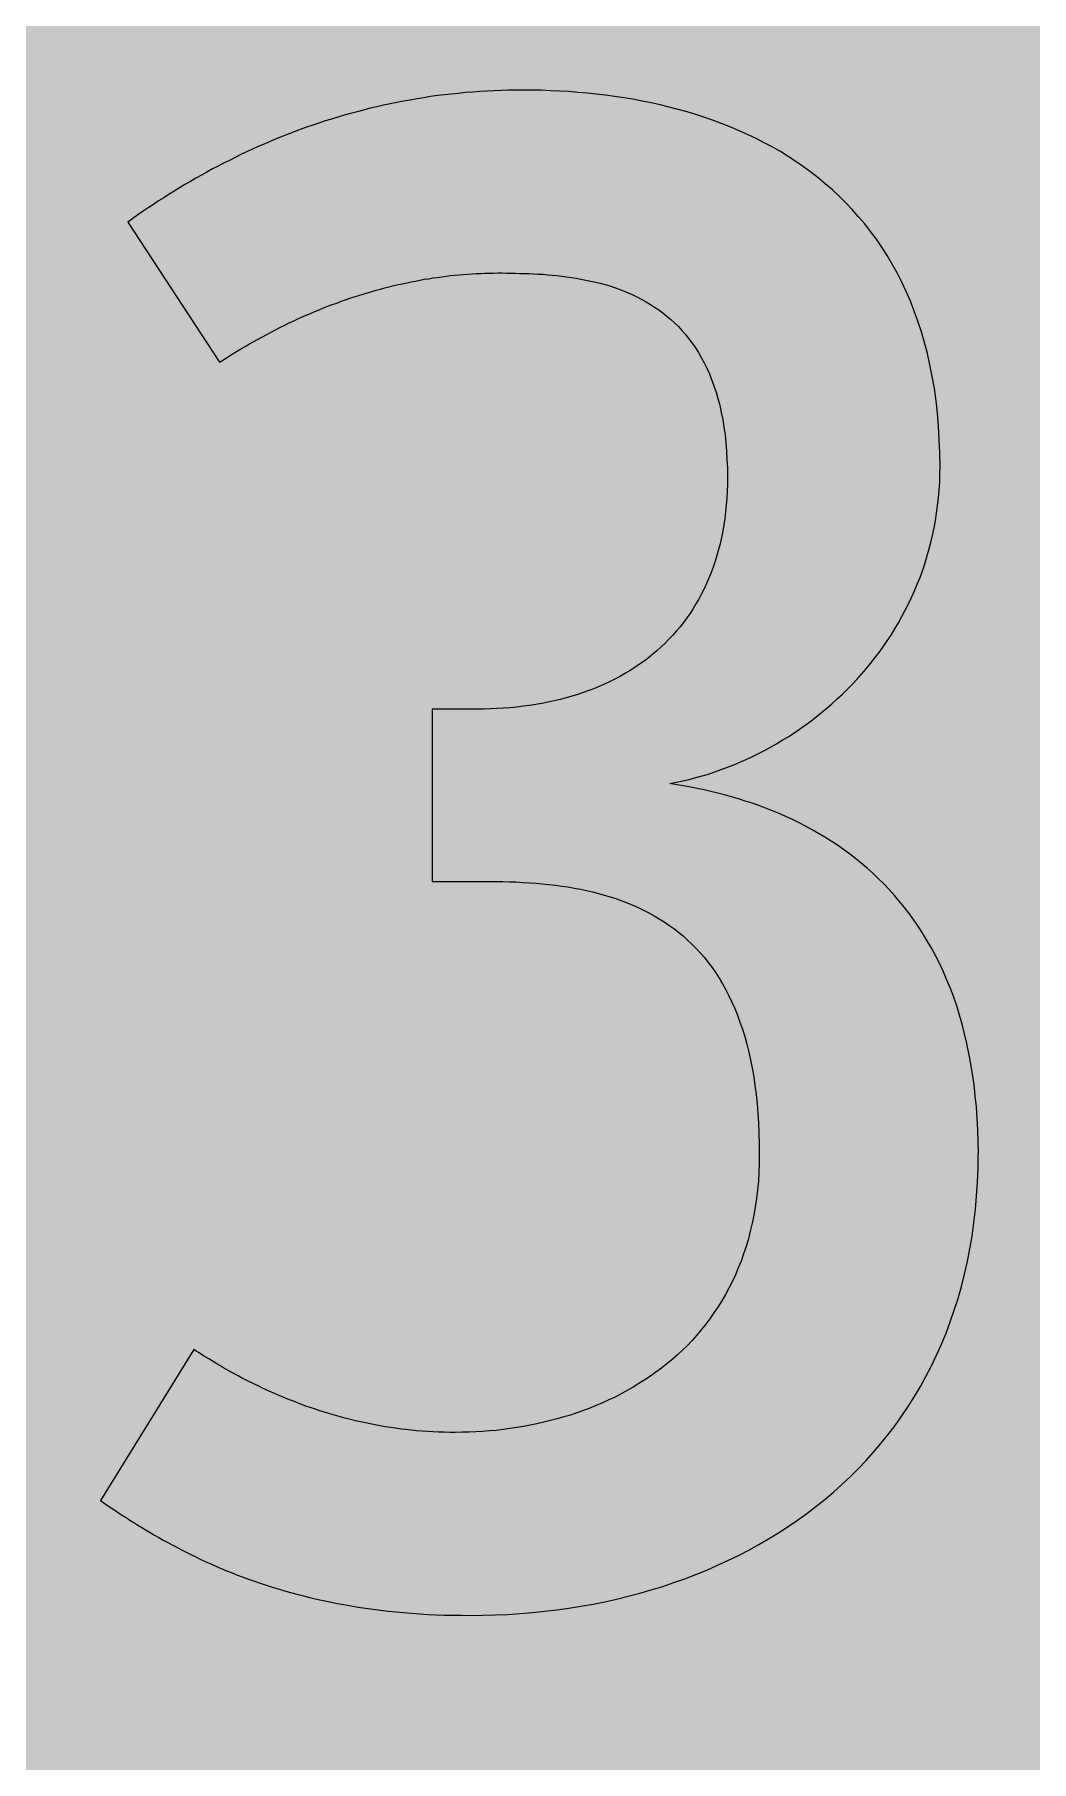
# Model space of a CAD drawing. Header units: millimetres. Extents: x 0 to 183, y 0 to 141.
# Drawn here: x 130.55 to 143.79, y 90.34 to 113.25 of the extents above; entities that cross this region are included whole.
import ezdxf

# ---------------------------------------------------------------- set-up
doc = ezdxf.new("R2010")
doc.units = ezdxf.units.MM

msp = doc.modelspace()

# ---------------------------------------------------------------- hatches: boundary and pattern name
for color, points in [(254, [(14.1633, 0.0536), (13.9878, 0.0533), (13.8125, 0.0559), (13.6373, 0.061), (13.462, 0.0686), (13.2893, 0.0787), (13.114, 0.0914), (12.9413, 0.1041), (12.7686, 0.1219), (12.5959, 0.1397), (12.4231, 0.16), (12.2504, 0.1829), (12.0777, 0.2057), (11.9075, 0.2337), (11.7373, 0.2616), (11.5672, 0.2921), (11.397, 0.3251), (11.2268, 0.3607), (11.0592, 0.3988), (10.8915, 0.4369), (10.7239, 0.4775), (10.5562, 0.5207), (10.3886, 0.5664), (10.2235, 0.6121), (10.0584, 0.6629), (9.8933, 0.7137), (9.7307, 0.7671), (9.5682, 0.8204), (9.4056, 0.8788), (9.2431, 0.9373), (9.083, 0.9982), (8.923, 1.0617), (8.763, 1.1252), (8.6055, 1.1938), (8.4455, 1.2624), (8.2906, 1.331), (8.1331, 1.4046), (7.9781, 1.4783), (7.8232, 1.5545), (7.6708, 1.6332), (7.5184, 1.7145), (7.366, 1.7958), (7.2161, 1.8796), (7.0663, 1.966), (6.919, 2.0523), (6.7716, 2.1438), (6.6243, 2.2352), (6.4795, 2.3266), (6.3348, 2.4232), (6.19, 2.5197), (6.0477, 2.6187), (5.908, 2.7178), (5.7683, 2.8194), (5.6286, 2.9235), (5.4915, 3.0302), (5.3543, 3.1369), (5.2197, 3.2461), (5.0851, 3.3579), (4.953, 3.4722), (4.8209, 3.5865), (4.6914, 3.7033), (4.5644, 3.8202), (4.4348, 3.9395), (4.3104, 4.0615), (4.1859, 4.1859), (4.0615, 4.3104), (3.9395, 4.4348), (3.8202, 4.5618), (3.7033, 4.6914), (3.5865, 4.8209), (3.4722, 4.953), (3.3579, 5.0851), (3.2487, 5.2197), (3.1369, 5.3543), (3.0302, 5.4915), (2.9235, 5.6286), (2.8194, 5.7683), (2.7178, 5.908), (2.6187, 6.0477), (2.5197, 6.19), (2.4232, 6.3348), (2.3266, 6.477), (2.2352, 6.6243), (2.1438, 6.7691), (2.0523, 6.919), (1.966, 7.0663), (1.8796, 7.2161), (1.7958, 7.366), (1.7145, 7.5184), (1.6332, 7.6708), (1.5545, 7.8232), (1.4783, 7.9781), (1.4046, 8.1331), (1.331, 8.2906), (1.2598, 8.4455), (1.1913, 8.603), (1.1252, 8.763), (1.0592, 8.923), (0.9982, 9.083), (0.9373, 9.2431), (0.8763, 9.4056), (0.8204, 9.5682), (0.7645, 9.7307), (0.7112, 9.8933), (0.6604, 10.0584), (0.6121, 10.2235), (0.5639, 10.3911), (0.5207, 10.5562), (0.4775, 10.7239), (0.4343, 10.8915), (0.3962, 11.0592), (0.3607, 11.2268), (0.3251, 11.397), (0.2921, 11.5672), (0.2616, 11.7373), (0.2311, 11.9075), (0.2057, 12.0802), (0.1803, 12.2504), (0.1575, 12.4231), (0.1372, 12.5959), (0.1194, 12.7686), (0.1041, 12.9413), (0.0889, 13.1166), (0.0787, 13.2893), (0.0686, 13.4645), (0.061, 13.6373), (0.0559, 13.8125), (0.0508, 13.9878), (0.0508, 14.163), (0.0522, 127.0536), (0.0508, 127.2286), (0.0559, 127.4039), (0.061, 127.5766), (0.0686, 127.7518), (0.0787, 127.9271), (0.0889, 128.0998), (0.1041, 128.2725), (0.1194, 128.4478), (0.1372, 128.6205), (0.1575, 128.7907), (0.1803, 128.9634), (0.2057, 129.1361), (0.2311, 129.3063), (0.2616, 129.4765), (0.2921, 129.6467), (0.3251, 129.8169), (0.3607, 129.987), (0.3962, 130.1547), (0.4343, 130.3249), (0.4775, 130.49), (0.5207, 130.6576), (0.5639, 130.8252), (0.6121, 130.9903), (0.6604, 131.1554), (0.7112, 131.3205), (0.7645, 131.4831), (0.8204, 131.6482), (0.8763, 131.8082), (0.9373, 131.9708), (0.9982, 132.1308), (1.0592, 132.2934), (1.1252, 132.4508), (1.1913, 132.6109), (1.2598, 132.7683), (1.331, 132.9258), (1.4046, 133.0808), (1.4783, 133.2357), (1.5545, 133.3906), (1.6332, 133.543), (1.7145, 133.6954), (1.7958, 133.8478), (1.8796, 133.9977), (1.966, 134.1476), (2.0523, 134.2974), (2.1438, 134.4447), (2.2352, 134.5895), (2.3266, 134.7368), (2.4232, 134.8791), (2.5197, 135.0239), (2.6187, 135.1661), (2.7178, 135.3058), (2.8194, 135.4455), (2.9235, 135.5852), (3.0302, 135.7224), (3.1369, 135.8595), (3.2487, 135.9941), (3.3579, 136.1288), (3.4722, 136.2608), (3.5865, 136.3929), (3.7033, 136.5225), (3.8202, 136.652), (3.9395, 136.779), (4.0615, 136.9035), (4.1859, 137.0305), (4.3104, 137.1524), (4.4348, 137.2743), (4.5644, 137.3937), (4.6914, 137.5131), (4.8209, 137.6274), (4.953, 137.7442), (5.0851, 137.856), (5.2197, 137.9677), (5.3543, 138.0769), (5.4915, 138.1836), (5.6286, 138.2903), (5.7683, 138.3944), (5.908, 138.496), (6.0477, 138.5976), (6.19, 138.6942), (6.3348, 138.7932), (6.4795, 138.8872), (6.6243, 138.9812), (6.7716, 139.0726), (6.919, 139.1615), (7.0663, 139.2479), (7.2161, 139.3342), (7.366, 139.4181), (7.5184, 139.5019), (7.6708, 139.5806), (7.8232, 139.6594), (7.9781, 139.7356), (8.1331, 139.8092), (8.2906, 139.8829), (8.4455, 139.954), (8.6055, 140.0226), (8.763, 140.0886), (8.923, 140.1547), (9.083, 140.2182), (9.2431, 140.2791), (9.4056, 140.3375), (9.5682, 140.3934), (9.7307, 140.4493), (9.8933, 140.5026), (10.0584, 140.5534), (10.2235, 140.6017), (10.3886, 140.65), (10.5562, 140.6957), (10.7239, 140.7389), (10.8915, 140.7795), (11.0592, 140.8176), (11.2268, 140.8557), (11.397, 140.8887), (11.5672, 140.9217), (11.7373, 140.9522), (11.9075, 140.9827), (12.0777, 141.0081), (12.2504, 141.0335), (12.4231, 141.0564), (12.5959, 141.0767), (12.7686, 141.0945), (12.9413, 141.1097), (13.114, 141.1249), (13.2893, 141.1376), (13.462, 141.1453), (13.6373, 141.1529), (13.8125, 141.158), (13.9878, 141.163), (14.163, 141.163), (169.3855, 141.1647), (169.5602, 141.163), (169.7355, 141.158), (169.9108, 141.1529), (170.0835, 141.1453), (170.2587, 141.1376), (170.4315, 141.1249), (170.6067, 141.1097), (170.7794, 141.0945), (170.9522, 141.0767), (171.1249, 141.0564), (171.2976, 141.0335), (171.4678, 141.0081), (171.6405, 140.9827), (171.8107, 140.9522), (171.9809, 140.9217), (172.151, 140.8887), (172.3187, 140.8557), (172.4889, 140.8176), (172.6565, 140.7795), (172.8241, 140.7389), (172.9918, 140.6957), (173.1569, 140.65), (173.3245, 140.6017), (173.4896, 140.5534), (173.6522, 140.5026), (173.8173, 140.4493), (173.9798, 140.3934), (174.1424, 140.3375), (174.305, 140.2791), (174.465, 140.2182), (174.625, 140.1547), (174.785, 140.0886), (174.9425, 140.0226), (175.1025, 139.954), (175.2575, 139.8829), (175.4149, 139.8092), (175.5699, 139.7356), (175.7248, 139.6594), (175.8772, 139.5806), (176.0296, 139.5019), (176.182, 139.4181), (176.3319, 139.3342), (176.4817, 139.2479), (176.6291, 139.1615), (176.7764, 139.0726), (176.9237, 138.9812), (177.0685, 138.8872), (177.2133, 138.7932), (177.358, 138.6942), (177.5003, 138.5976), (177.64, 138.496), (177.7797, 138.3944), (177.9194, 138.2903), (178.0565, 138.1836), (178.1937, 138.0769), (178.3283, 137.9677), (178.4629, 137.856), (178.595, 137.7442), (178.7271, 137.6274), (178.8566, 137.5131), (178.9836, 137.3937), (179.1132, 137.2743), (179.2376, 137.1524), (179.3621, 137.0305), (179.4866, 136.9035), (179.6085, 136.779), (179.7279, 136.652), (179.8447, 136.5225), (179.9615, 136.3929), (180.0758, 136.2608), (180.1901, 136.1288), (180.2994, 135.9941), (180.4111, 135.8595), (180.5178, 135.7224), (180.6245, 135.5852), (180.7261, 135.4455), (180.8302, 135.3058), (180.9293, 135.1661), (181.0283, 135.0239), (181.1249, 134.8791), (181.2214, 134.7368), (181.3128, 134.5895), (181.4043, 134.4447), (181.4957, 134.2974), (181.5821, 134.1476), (181.6684, 133.9977), (181.7522, 133.8478), (181.8335, 133.6954), (181.9148, 133.543), (181.991, 133.3906), (182.0697, 133.2357), (182.1434, 133.0808), (182.2145, 132.9258), (182.2856, 132.7683), (182.3542, 132.6109), (182.4228, 132.4508), (182.4863, 132.2934), (182.5498, 132.1308), (182.6108, 131.9708), (182.6692, 131.8082), (182.7276, 131.6482), (182.7809, 131.4831), (182.8343, 131.3205), (182.8851, 131.1554), (182.9359, 130.9903), (182.9816, 130.8252), (183.0273, 130.6576), (183.0705, 130.49), (183.1111, 130.3249), (183.1492, 130.1547), (183.1873, 129.987), (183.2229, 129.8169), (183.2559, 129.6467), (183.2864, 129.4765), (183.3143, 129.3063), (183.3397, 129.1361), (183.3651, 128.9634), (183.388, 128.7907), (183.4083, 128.6205), (183.4261, 128.4478), (183.4413, 128.2725), (183.4566, 128.0998), (183.4693, 127.9271), (183.4769, 127.7518), (183.4845, 127.5766), (183.4921, 127.4039), (183.4947, 127.2286), (183.4947, 127.0533), (183.4967, 14.1647), (183.4947, 13.9878), (183.4921, 13.8125), (183.4845, 13.6373), (183.4769, 13.4645), (183.4693, 13.2893), (183.4566, 13.1166), (183.4413, 12.9413), (183.4261, 12.7686), (183.4083, 12.5959), (183.388, 12.4231), (183.3651, 12.2504), (183.3397, 12.0802), (183.3143, 11.9075), (183.2864, 11.7373), (183.2559, 11.5672), (183.2229, 11.397), (183.1873, 11.2268), (183.1492, 11.0592), (183.1111, 10.8915), (183.0705, 10.7239), (183.0273, 10.5562), (182.9816, 10.3911), (182.9359, 10.2235), (182.8851, 10.0584), (182.8343, 9.8933), (182.7809, 9.7307), (182.7276, 9.5682), (182.6692, 9.4056), (182.6108, 9.2431), (182.5498, 9.083), (182.4863, 8.923), (182.4228, 8.763), (182.3542, 8.603), (182.2856, 8.4455), (182.2145, 8.2906), (182.1434, 8.1331), (182.0697, 7.9781), (181.991, 7.8232), (181.9148, 7.6708), (181.8335, 7.5184), (181.7522, 7.366), (181.6684, 7.2161), (181.5821, 7.0663), (181.4957, 6.919), (181.4043, 6.7691), (181.3128, 6.6243), (181.2214, 6.477), (181.1249, 6.3348), (181.0283, 6.19), (180.9293, 6.0477), (180.8302, 5.908), (180.7261, 5.7683), (180.6245, 5.6286), (180.5178, 5.4915), (180.4111, 5.3543), (180.2994, 5.2197), (180.1901, 5.0851), (180.0758, 4.953), (179.9615, 4.8209), (179.8447, 4.6914), (179.7279, 4.5618), (179.6085, 4.4348), (179.4866, 4.3104), (179.3621, 4.1859), (179.2376, 4.0615), (179.1132, 3.9395), (178.9836, 3.8202), (178.8566, 3.7033), (178.7271, 3.5865), (178.595, 3.4722), (178.4629, 3.3579), (178.3283, 3.2461), (178.1937, 3.1369), (178.0565, 3.0302), (177.9194, 2.9235), (177.7797, 2.8194), (177.64, 2.7178), (177.5003, 2.6187), (177.358, 2.5197), (177.2133, 2.4232), (177.0685, 2.3266), (176.9237, 2.2352), (176.7764, 2.1438), (176.6291, 2.0523), (176.4817, 1.966), (176.3319, 1.8796), (176.182, 1.7958), (176.0296, 1.7145), (175.8772, 1.6332), (175.7248, 1.5545), (175.5699, 1.4783), (175.4149, 1.4046), (175.2575, 1.331), (175.1025, 1.2624), (174.9425, 1.1938), (174.785, 1.1252), (174.625, 1.0617), (174.465, 0.9982), (174.305, 0.9373), (174.1424, 0.8788), (173.9798, 0.8204), (173.8173, 0.7671), (173.6522, 0.7137), (173.4896, 0.6629), (173.3245, 0.6121), (173.1569, 0.5664), (172.9918, 0.5207), (172.8241, 0.4775), (172.6565, 0.4369), (172.4889, 0.3988), (172.3187, 0.3607), (172.151, 0.3251), (171.9809, 0.2921), (171.8107, 0.2616), (171.6405, 0.2337), (171.4678, 0.2057), (171.2976, 0.1829), (171.1249, 0.16), (170.9522, 0.1397), (170.7794, 0.1219), (170.6067, 0.1041), (170.4315, 0.0914), (170.2587, 0.0787), (170.0835, 0.0686), (169.9108, 0.061), (169.7355, 0.0559), (169.5602, 0.0533), (169.385, 0.0533)]), (59, [(143.0831, 98.4067), (143.0807, 98.5672), (143.0757, 98.7247), (143.068, 98.8797), (143.0579, 99.0295), (143.0426, 99.1768), (143.0274, 99.3216), (143.0071, 99.4639), (142.9842, 99.601), (142.9588, 99.7382), (142.9309, 99.8703), (142.9004, 99.9973), (142.8699, 100.1243), (142.8344, 100.2462), (142.7963, 100.3681), (142.7556, 100.4849), (142.7124, 100.5992), (142.6667, 100.7085), (142.621, 100.8177), (142.5702, 100.9244), (142.5194, 101.026), (142.4661, 101.1276), (142.4102, 101.2241), (142.3518, 101.3181), (142.2933, 101.412), (142.2324, 101.5009), (142.1689, 101.5873), (142.1028, 101.6711), (142.0368, 101.7549), (141.9682, 101.8337), (141.8996, 101.9099), (141.8285, 101.9861), (141.7549, 102.0572), (141.6812, 102.1283), (141.605, 102.1944), (141.5288, 102.2604), (141.4501, 102.3239), (141.3713, 102.3849), (141.2926, 102.4433), (141.2113, 102.4992), (141.1275, 102.555), (141.0437, 102.6058), (140.9598, 102.6566), (140.876, 102.7049), (140.7897, 102.7532), (140.7033, 102.7963), (140.6144, 102.8395), (140.528, 102.8802), (140.4391, 102.9183), (140.3502, 102.9564), (140.2588, 102.9919), (140.1699, 103.0249), (140.0785, 103.0554), (139.9896, 103.0859), (139.8981, 103.1138), (139.8067, 103.1418), (139.7152, 103.1672), (139.6238, 103.19), (139.5324, 103.2129), (139.4435, 103.2332), (139.352, 103.2535), (139.2606, 103.2713), (139.1691, 103.2866), (139.0802, 103.3018), (138.9888, 103.317), (139.0752, 103.3348), (139.1615, 103.3526), (139.2453, 103.3729), (139.3317, 103.3958), (139.4155, 103.4186), (139.5019, 103.444), (139.5857, 103.472), (139.6695, 103.5025), (139.7533, 103.5329), (139.8372, 103.566), (139.9184, 103.6015), (140.0023, 103.6371), (140.0835, 103.6752), (140.1648, 103.7158), (140.2436, 103.7565), (140.3223, 103.7996), (140.4036, 103.8428), (140.4798, 103.8911), (140.5585, 103.9393), (140.6347, 103.9876), (140.7084, 104.0384), (140.7846, 104.0917), (140.8582, 104.1451), (140.9294, 104.201), (141.0005, 104.2594), (141.0716, 104.3178), (141.1402, 104.3762), (141.2088, 104.4397), (141.2773, 104.5007), (141.3434, 104.5667), (141.4069, 104.6328), (141.4704, 104.6988), (141.5313, 104.7699), (141.5923, 104.8385), (141.6507, 104.9096), (141.7091, 104.9833), (141.765, 105.0569), (141.8209, 105.1331), (141.8717, 105.2093), (141.925, 105.2881), (141.9733, 105.3694), (142.0216, 105.4481), (142.0673, 105.5319), (142.113, 105.6157), (142.1562, 105.6996), (142.1968, 105.7859), (142.2349, 105.8723), (142.273, 105.9612), (142.3086, 106.0501), (142.3416, 106.1415), (142.3721, 106.233), (142.4, 106.3244), (142.428, 106.4184), (142.4534, 106.5149), (142.4762, 106.6089), (142.4965, 106.7079), (142.5143, 106.8045), (142.5296, 106.9061), (142.5423, 107.0051), (142.555, 107.1067), (142.5626, 107.2083), (142.5702, 107.3125), (142.5727, 107.4166), (142.5753, 107.5233), (142.5727, 107.7062), (142.5651, 107.884), (142.555, 108.0592), (142.5397, 108.2294), (142.5219, 108.397), (142.4991, 108.5596), (142.4711, 108.7171), (142.4407, 108.872), (142.4076, 109.0219), (142.3695, 109.1692), (142.3264, 109.3114), (142.2806, 109.4511), (142.2324, 109.5858), (142.1816, 109.7178), (142.1257, 109.8448), (142.0673, 109.9693), (142.0063, 110.0912), (141.9403, 110.2081), (141.8742, 110.3224), (141.8031, 110.4316), (141.7295, 110.5383), (141.6533, 110.6424), (141.5745, 110.7415), (141.4932, 110.838), (141.4094, 110.932), (141.3231, 111.0234), (141.2367, 111.1098), (141.1453, 111.1936), (141.0513, 111.2749), (140.9573, 111.3536), (140.8608, 111.4298), (140.7617, 111.5009), (140.6601, 111.5695), (140.5585, 111.6381), (140.4544, 111.7016), (140.3477, 111.7625), (140.241, 111.8184), (140.1318, 111.8743), (140.02, 111.9276), (139.9083, 111.9784), (139.7965, 112.0267), (139.6822, 112.0699), (139.5679, 112.1131), (139.4511, 112.1537), (139.3342, 112.1918), (139.2174, 112.2274), (139.098, 112.2604), (138.9786, 112.2909), (138.8593, 112.3213), (138.7399, 112.3467), (138.618, 112.3721), (138.496, 112.395), (138.3767, 112.4153), (138.2547, 112.4331), (138.1328, 112.4483), (138.0109, 112.4636), (137.889, 112.4763), (137.7671, 112.4864), (137.6451, 112.4966), (137.5232, 112.5042), (137.4038, 112.5093), (137.2819, 112.5144), (137.1625, 112.5169), (137.0432, 112.5169), (136.9466, 112.5169), (136.8476, 112.5144), (136.7511, 112.5118), (136.6545, 112.5068), (136.5606, 112.5042), (136.464, 112.4966), (136.3701, 112.4915), (136.2761, 112.4839), (136.1821, 112.4737), (136.0881, 112.4636), (135.9967, 112.4534), (135.9052, 112.4433), (135.8113, 112.4306), (135.7198, 112.4153), (135.6309, 112.4026), (135.5395, 112.3848), (135.4506, 112.3696), (135.3617, 112.3518), (135.2728, 112.334), (135.1839, 112.3163), (135.0975, 112.2959), (135.0086, 112.2756), (134.9223, 112.2528), (134.8359, 112.2299), (134.7495, 112.207), (134.6657, 112.1842), (134.5794, 112.1588), (134.4955, 112.1334), (134.4117, 112.108), (134.3279, 112.08), (134.2466, 112.0521), (134.1628, 112.0242), (134.0815, 111.9937), (134.0002, 111.9632), (133.919, 111.9327), (133.8402, 111.8997), (133.7589, 111.8692), (133.6802, 111.8362), (133.6015, 111.8006), (133.5227, 111.7676), (133.4465, 111.7321), (133.3678, 111.6965), (133.2916, 111.6609), (133.2154, 111.6228), (133.1392, 111.5847), (133.063, 111.5466), (132.9893, 111.5085), (132.9157, 111.4704), (132.842, 111.4298), (132.7683, 111.3892), (132.6947, 111.3485), (132.6236, 111.3053), (132.5499, 111.2647), (132.4788, 111.2215), (132.4077, 111.1783), (132.3391, 111.1352), (132.268, 111.0894), (132.1994, 111.0463), (132.1308, 111.0005), (132.0622, 110.9548), (131.9936, 110.9091), (131.9251, 110.8634), (131.859, 110.8151), (131.793, 110.7669), (133.0082, 108.906), (133.063, 108.9406), (133.1214, 108.9787), (133.1773, 109.0143), (133.2357, 109.0473), (133.2916, 109.0828), (133.35, 109.1159), (133.4059, 109.1489), (133.4643, 109.1819), (133.5227, 109.2149), (133.5786, 109.2454), (133.637, 109.2759), (133.6954, 109.3064), (133.7539, 109.3368), (133.8097, 109.3673), (133.8682, 109.3953), (133.9266, 109.4232), (133.985, 109.4511), (134.0409, 109.4765), (134.0993, 109.5045), (134.1577, 109.5299), (134.2161, 109.5553), (134.2746, 109.5781), (134.333, 109.6035), (134.3914, 109.6264), (134.4473, 109.6493), (134.5057, 109.6721), (134.5641, 109.6924), (134.6225, 109.7153), (134.681, 109.7356), (134.7394, 109.7559), (134.7978, 109.7737), (134.8562, 109.794), (134.9146, 109.8118), (134.9731, 109.8296), (135.0289, 109.8474), (135.0874, 109.8626), (135.1458, 109.8779), (135.2042, 109.8931), (135.2626, 109.9083), (135.321, 109.9236), (135.3795, 109.9363), (135.4379, 109.949), (135.4963, 109.9617), (135.5522, 109.9744), (135.6106, 109.9845), (135.669, 109.9972), (135.7274, 110.0074), (135.7859, 110.015), (135.8417, 110.0252), (135.9002, 110.0328), (135.9586, 110.0404), (136.017, 110.048), (136.0729, 110.0557), (136.1313, 110.0607), (136.1897, 110.0658), (136.2456, 110.0709), (136.304, 110.076), (136.3624, 110.0785), (136.4183, 110.0836), (136.4767, 110.0861), (136.5326, 110.0887), (136.591, 110.0887), (136.6469, 110.0887), (136.7053, 110.0912), (136.7612, 110.0912), (136.8171, 110.0887), (136.8755, 110.0887), (136.9339, 110.0887), (136.9924, 110.0861), (137.0533, 110.0861), (137.1143, 110.0836), (137.1752, 110.0811), (137.2362, 110.076), (137.2997, 110.0734), (137.3632, 110.0684), (137.4267, 110.0633), (137.4902, 110.0557), (137.5537, 110.048), (137.6172, 110.0404), (137.6807, 110.0328), (137.7442, 110.0226), (137.8077, 110.0099), (137.8737, 109.9972), (137.9372, 109.9845), (138.0007, 109.9693), (138.0642, 109.9541), (138.1277, 109.9363), (138.1887, 109.9185), (138.2522, 109.8982), (138.3132, 109.8753), (138.3741, 109.8525), (138.4351, 109.8271), (138.496, 109.7991), (138.557, 109.7712), (138.6154, 109.7407), (138.6738, 109.7102), (138.7297, 109.6747), (138.7856, 109.6391), (138.8415, 109.601), (138.8948, 109.5604), (138.9482, 109.5197), (139.0015, 109.474), (139.0498, 109.4283), (139.1006, 109.38), (139.1488, 109.3267), (139.1945, 109.2733), (139.2403, 109.2175), (139.2834, 109.159), (139.3266, 109.0981), (139.3673, 109.0346), (139.4054, 108.9685), (139.4435, 108.9), (139.479, 108.8263), (139.512, 108.7526), (139.5425, 108.6764), (139.573, 108.5952), (139.6009, 108.5113), (139.6263, 108.425), (139.6492, 108.3361), (139.6695, 108.2421), (139.6898, 108.1456), (139.7051, 108.0465), (139.7203, 107.9449), (139.7305, 107.8382), (139.7406, 107.729), (139.7457, 107.6173), (139.7508, 107.5004), (139.7533, 107.381), (139.7508, 107.2871), (139.7483, 107.1931), (139.7432, 107.1016), (139.7356, 107.0102), (139.7279, 106.9213), (139.7178, 106.8349), (139.7025, 106.7486), (139.6898, 106.6648), (139.6721, 106.5809), (139.6543, 106.4997), (139.634, 106.4209), (139.6111, 106.3422), (139.5882, 106.266), (139.5628, 106.1898), (139.5349, 106.1161), (139.507, 106.0425), (139.4739, 105.9713), (139.4435, 105.9028), (139.4079, 105.8342), (139.3723, 105.7656), (139.3342, 105.7021), (139.2961, 105.6386), (139.2555, 105.5751), (139.2123, 105.5141), (139.1691, 105.4557), (139.1234, 105.3973), (139.0752, 105.3414), (139.0269, 105.2855), (138.9761, 105.2322), (138.9253, 105.1789), (138.872, 105.1306), (138.8161, 105.0798), (138.7602, 105.0341), (138.7043, 104.9858), (138.6459, 104.9426), (138.5849, 104.8995), (138.524, 104.8588), (138.4605, 104.8182), (138.397, 104.7801), (138.3309, 104.742), (138.2649, 104.7064), (138.1963, 104.6734), (138.1277, 104.6404), (138.0566, 104.6099), (137.9855, 104.5794), (137.9118, 104.5515), (137.8382, 104.5235), (137.7645, 104.5007), (137.6883, 104.4753), (137.6096, 104.455), (137.5308, 104.4346), (137.4521, 104.4143), (137.3708, 104.3965), (137.2895, 104.3813), (137.2083, 104.3661), (137.1244, 104.3534), (137.0381, 104.3432), (136.9543, 104.333), (136.8679, 104.3229), (136.779, 104.3178), (136.6926, 104.3127), (136.6037, 104.3076), (136.5123, 104.3051), (136.4209, 104.3051), (135.8304, 104.3062), (135.8304, 102.0202), (136.5924, 102.0202), (136.6799, 102.0191), (136.7714, 102.0166), (136.8603, 102.014), (136.9466, 102.0115), (137.0355, 102.0064), (137.1219, 102.0013), (137.2108, 101.9962), (137.2972, 101.9886), (137.381, 101.9785), (137.4673, 101.9683), (137.5512, 101.9581), (137.635, 101.9454), (137.7163, 101.9302), (137.8001, 101.915), (137.8814, 101.8972), (137.9601, 101.8794), (138.0388, 101.8591), (138.1176, 101.8362), (138.1963, 101.8134), (138.2725, 101.7905), (138.3487, 101.7626), (138.4224, 101.7346), (138.496, 101.7041), (138.5672, 101.6711), (138.6383, 101.6381), (138.7094, 101.6025), (138.778, 101.5644), (138.8466, 101.5238), (138.9126, 101.4832), (138.9761, 101.44), (139.0396, 101.3943), (139.1031, 101.346), (139.1641, 101.2952), (139.2225, 101.2419), (139.2809, 101.186), (139.3368, 101.1301), (139.3927, 101.0691), (139.446, 101.0082), (139.4968, 100.9421), (139.5476, 100.8761), (139.5959, 100.8075), (139.6416, 100.7339), (139.6873, 100.6602), (139.7305, 100.5815), (139.7711, 100.5027), (139.8118, 100.4189), (139.8499, 100.3325), (139.8854, 100.2436), (139.9184, 100.1522), (139.9515, 100.0582), (139.9819, 99.9617), (140.0099, 99.8601), (140.0353, 99.756), (140.0581, 99.6518), (140.081, 99.5401), (140.1013, 99.4283), (140.1166, 99.3115), (140.1318, 99.1921), (140.147, 99.0702), (140.1572, 98.9432), (140.1648, 98.8136), (140.1699, 98.6815), (140.175, 98.5444), (140.175, 98.4047), (140.175, 98.2828), (140.1699, 98.1608), (140.1623, 98.044), (140.1521, 97.9272), (140.1369, 97.8129), (140.1216, 97.7011), (140.1039, 97.5919), (140.081, 97.4852), (140.0556, 97.3811), (140.0302, 97.2769), (139.9997, 97.1779), (139.9667, 97.0788), (139.9337, 96.9823), (139.8956, 96.8908), (139.8575, 96.7994), (139.8143, 96.708), (139.7711, 96.6216), (139.7254, 96.5378), (139.6771, 96.454), (139.6263, 96.3727), (139.573, 96.2939), (139.5197, 96.2177), (139.4638, 96.1441), (139.4054, 96.0704), (139.3444, 95.9993), (139.2834, 95.9307), (139.2199, 95.8647), (139.1539, 95.8012), (139.0879, 95.7377), (139.0193, 95.6767), (138.9482, 95.6183), (138.877, 95.5624), (138.8034, 95.5091), (138.7297, 95.4557), (138.6561, 95.4049), (138.5773, 95.3567), (138.5011, 95.3084), (138.4224, 95.2652), (138.3411, 95.2221), (138.2598, 95.1789), (138.1785, 95.1408), (138.0947, 95.1027), (138.0109, 95.0671), (137.9271, 95.0316), (137.8407, 95.0011), (137.7544, 94.9706), (137.668, 94.9401), (137.5791, 94.9147), (137.4927, 94.8893), (137.4038, 94.8665), (137.3149, 94.8436), (137.2235, 94.8233), (137.1346, 94.8055), (137.0457, 94.7877), (136.9543, 94.7725), (136.8628, 94.7598), (136.7739, 94.7471), (136.6825, 94.7369), (136.591, 94.7293), (136.5021, 94.7217), (136.4107, 94.7166), (136.3193, 94.7115), (136.2304, 94.7115), (136.1389, 94.709), (136.0653, 94.709), (135.9891, 94.7115), (135.9154, 94.7141), (135.8417, 94.7166), (135.7706, 94.7217), (135.697, 94.7268), (135.6258, 94.7318), (135.5547, 94.7395), (135.4836, 94.7471), (135.415, 94.7547), (135.3464, 94.7649), (135.2779, 94.775), (135.2093, 94.7852), (135.1432, 94.7979), (135.0747, 94.808), (135.0086, 94.8233), (134.9451, 94.836), (134.8791, 94.8487), (134.8156, 94.8639), (134.7521, 94.8792), (134.6886, 94.8944), (134.6276, 94.9122), (134.5667, 94.9274), (134.5057, 94.9452), (134.4447, 94.963), (134.3863, 94.9833), (134.3279, 95.0011), (134.2695, 95.0214), (134.2111, 95.0392), (134.1552, 95.0595), (134.0993, 95.0798), (134.0434, 95.1001), (133.9901, 95.123), (133.9367, 95.1433), (133.8834, 95.1636), (133.8301, 95.1865), (133.7793, 95.2094), (133.7285, 95.2297), (133.6777, 95.2525), (133.6269, 95.2754), (133.5786, 95.2983), (133.5303, 95.3211), (133.4821, 95.344), (133.4364, 95.3668), (133.3906, 95.3897), (133.3449, 95.4126), (133.3017, 95.4354), (133.2586, 95.4583), (133.2154, 95.4811), (133.1722, 95.504), (133.1316, 95.5269), (133.0909, 95.5497), (133.0528, 95.5726), (133.0122, 95.5954), (132.9741, 95.6183), (132.9385, 95.6412), (132.9004, 95.6615), (132.8649, 95.6843), (132.8293, 95.7072), (132.7963, 95.7275), (132.7633, 95.7478), (132.7302, 95.7682), (132.6998, 95.7885), (132.6667, 95.8088), (131.4277, 93.8068), (131.4729, 93.7743), (131.5212, 93.7412), (131.5695, 93.7082), (131.6177, 93.6777), (131.666, 93.6447), (131.7168, 93.6117), (131.7676, 93.5787), (131.8184, 93.5457), (131.8717, 93.5126), (131.9251, 93.4796), (131.9784, 93.4466), (132.0343, 93.4136), (132.0902, 93.3806), (132.146, 93.3475), (132.2019, 93.3145), (132.2603, 93.2815), (132.3213, 93.2485), (132.3797, 93.218), (132.4407, 93.185), (132.5042, 93.152), (132.5651, 93.1215), (132.6286, 93.0885), (132.6947, 93.058), (132.7607, 93.025), (132.8268, 92.9945), (132.8928, 92.964), (132.9614, 92.9335), (133.0325, 92.9056), (133.1036, 92.8751), (133.1747, 92.8472), (133.2459, 92.8167), (133.3221, 92.7887), (133.3957, 92.7633), (133.4719, 92.7354), (133.5481, 92.71), (133.6269, 92.6821), (133.7081, 92.6567), (133.7869, 92.6338), (133.8707, 92.6084), (133.952, 92.5855), (134.0358, 92.5627), (134.1222, 92.5398), (134.2085, 92.5195), (134.2974, 92.4992), (134.3863, 92.4789), (134.4752, 92.4611), (134.5692, 92.4408), (134.6606, 92.4255), (134.7546, 92.4077), (134.8511, 92.3925), (134.9477, 92.3773), (135.0467, 92.3646), (135.1458, 92.3519), (135.2474, 92.3392), (135.349, 92.329), (135.4531, 92.3188), (135.5598, 92.3112), (135.6665, 92.3036), (135.7732, 92.296), (135.8849, 92.2909), (135.9941, 92.2858), (136.1084, 92.2833), (136.2227, 92.2833), (136.337, 92.2807), (136.5047, 92.2833), (136.6698, 92.2884), (136.8349, 92.296), (137, 92.3061), (137.1625, 92.3188), (137.3251, 92.3366), (137.4877, 92.3544), (137.6477, 92.3773), (137.8077, 92.4027), (137.9677, 92.4331), (138.1252, 92.4636), (138.2801, 92.4992), (138.4351, 92.5373), (138.59, 92.5779), (138.7399, 92.6211), (138.8923, 92.6668), (139.0396, 92.7176), (139.1869, 92.7684), (139.3342, 92.8243), (139.4765, 92.8827), (139.6187, 92.9462), (139.7584, 93.0097), (139.8981, 93.0783), (140.0353, 93.1469), (140.1674, 93.2205), (140.2994, 93.2967), (140.429, 93.378), (140.5585, 93.4593), (140.683, 93.5457), (140.8049, 93.6346), (140.9243, 93.726), (141.0437, 93.82), (141.158, 93.9165), (141.2697, 94.0181), (141.3815, 94.1197), (141.4882, 94.2264), (141.5923, 94.3356), (141.6914, 94.4474), (141.7904, 94.5642), (141.8844, 94.681), (141.9784, 94.803), (142.0673, 94.9274), (142.1511, 95.0544), (142.2349, 95.184), (142.3137, 95.3186), (142.3873, 95.4532), (142.461, 95.5929), (142.527, 95.7351), (142.5931, 95.8799), (142.654, 96.0272), (142.7099, 96.1771), (142.7632, 96.332), (142.814, 96.487), (142.8598, 96.647), (142.9004, 96.8096), (142.9385, 96.9747), (142.9715, 97.1448), (142.9995, 97.315), (143.0249, 97.4903), (143.0452, 97.6681), (143.0604, 97.8459), (143.0731, 98.0313), (143.0807, 98.2167), (143.0807, 98.4047)])]:
    msp.add_hatch(color=color).paths.add_polyline_path(points)

# ---------------------------------------------------------------- linework, layer by layer
at = {"color": 59}
msp.add_lwpolyline([(143.0831, 98.4067), (143.0807, 98.5672), (143.0757, 98.7247), (143.068, 98.8797), (143.0579, 99.0295), (143.0426, 99.1768), (143.0274, 99.3216), (143.0071, 99.4639), (142.9842, 99.601), (142.9588, 99.7382), (142.9309, 99.8703), (142.9004, 99.9973), (142.8699, 100.1243), (142.8344, 100.2462), (142.7963, 100.3681), (142.7556, 100.4849), (142.7124, 100.5992), (142.6667, 100.7085), (142.621, 100.8177), (142.5702, 100.9244), (142.5194, 101.026), (142.4661, 101.1276), (142.4102, 101.2241), (142.3518, 101.3181), (142.2933, 101.412), (142.2324, 101.5009), (142.1689, 101.5873), (142.1028, 101.6711), (142.0368, 101.7549), (141.9682, 101.8337), (141.8996, 101.9099), (141.8285, 101.9861), (141.7549, 102.0572), (141.6812, 102.1283), (141.605, 102.1944), (141.5288, 102.2604), (141.4501, 102.3239), (141.3713, 102.3849), (141.2926, 102.4433), (141.2113, 102.4992), (141.1275, 102.555), (141.0437, 102.6058), (140.9598, 102.6566), (140.876, 102.7049), (140.7897, 102.7532), (140.7033, 102.7963), (140.6144, 102.8395), (140.528, 102.8802), (140.4391, 102.9183), (140.3502, 102.9564), (140.2588, 102.9919), (140.1699, 103.0249), (140.0785, 103.0554), (139.9896, 103.0859), (139.8981, 103.1138), (139.8067, 103.1418), (139.7152, 103.1672), (139.6238, 103.19), (139.5324, 103.2129), (139.4435, 103.2332), (139.352, 103.2535), (139.2606, 103.2713), (139.1691, 103.2866), (139.0802, 103.3018), (138.9888, 103.317), (139.0752, 103.3348), (139.1615, 103.3526), (139.2453, 103.3729), (139.3317, 103.3958), (139.4155, 103.4186), (139.5019, 103.444), (139.5857, 103.472), (139.6695, 103.5025), (139.7533, 103.5329), (139.8372, 103.566), (139.9184, 103.6015), (140.0023, 103.6371), (140.0835, 103.6752), (140.1648, 103.7158), (140.2436, 103.7565), (140.3223, 103.7996), (140.4036, 103.8428), (140.4798, 103.8911), (140.5585, 103.9393), (140.6347, 103.9876), (140.7084, 104.0384), (140.7846, 104.0917), (140.8582, 104.1451), (140.9294, 104.201), (141.0005, 104.2594), (141.0716, 104.3178), (141.1402, 104.3762), (141.2088, 104.4397), (141.2773, 104.5007), (141.3434, 104.5667), (141.4069, 104.6328), (141.4704, 104.6988), (141.5313, 104.7699), (141.5923, 104.8385), (141.6507, 104.9096), (141.7091, 104.9833), (141.765, 105.0569), (141.8209, 105.1331), (141.8717, 105.2093), (141.925, 105.2881), (141.9733, 105.3694), (142.0216, 105.4481), (142.0673, 105.5319), (142.113, 105.6157), (142.1562, 105.6996), (142.1968, 105.7859), (142.2349, 105.8723), (142.273, 105.9612), (142.3086, 106.0501), (142.3416, 106.1415), (142.3721, 106.233), (142.4, 106.3244), (142.428, 106.4184), (142.4534, 106.5149), (142.4762, 106.6089), (142.4965, 106.7079), (142.5143, 106.8045), (142.5296, 106.9061), (142.5423, 107.0051), (142.555, 107.1067), (142.5626, 107.2083), (142.5702, 107.3125), (142.5727, 107.4166), (142.5753, 107.5233), (142.5727, 107.7062), (142.5651, 107.884), (142.555, 108.0592), (142.5397, 108.2294), (142.5219, 108.397), (142.4991, 108.5596), (142.4711, 108.7171), (142.4407, 108.872), (142.4076, 109.0219), (142.3695, 109.1692), (142.3264, 109.3114), (142.2806, 109.4511), (142.2324, 109.5858), (142.1816, 109.7178), (142.1257, 109.8448), (142.0673, 109.9693), (142.0063, 110.0912), (141.9403, 110.2081), (141.8742, 110.3224), (141.8031, 110.4316), (141.7295, 110.5383), (141.6533, 110.6424), (141.5745, 110.7415), (141.4932, 110.838), (141.4094, 110.932), (141.3231, 111.0234), (141.2367, 111.1098), (141.1453, 111.1936), (141.0513, 111.2749), (140.9573, 111.3536), (140.8608, 111.4298), (140.7617, 111.5009), (140.6601, 111.5695), (140.5585, 111.6381), (140.4544, 111.7016), (140.3477, 111.7625), (140.241, 111.8184), (140.1318, 111.8743), (140.02, 111.9276), (139.9083, 111.9784), (139.7965, 112.0267), (139.6822, 112.0699), (139.5679, 112.1131), (139.4511, 112.1537), (139.3342, 112.1918), (139.2174, 112.2274), (139.098, 112.2604), (138.9786, 112.2909), (138.8593, 112.3213), (138.7399, 112.3467), (138.618, 112.3721), (138.496, 112.395), (138.3767, 112.4153), (138.2547, 112.4331), (138.1328, 112.4483), (138.0109, 112.4636), (137.889, 112.4763), (137.7671, 112.4864), (137.6451, 112.4966), (137.5232, 112.5042), (137.4038, 112.5093), (137.2819, 112.5144), (137.1625, 112.5169), (137.0432, 112.5169), (136.9466, 112.5169), (136.8476, 112.5144), (136.7511, 112.5118), (136.6545, 112.5068), (136.5606, 112.5042), (136.464, 112.4966), (136.3701, 112.4915), (136.2761, 112.4839), (136.1821, 112.4737), (136.0881, 112.4636), (135.9967, 112.4534), (135.9052, 112.4433), (135.8113, 112.4306), (135.7198, 112.4153), (135.6309, 112.4026), (135.5395, 112.3848), (135.4506, 112.3696), (135.3617, 112.3518), (135.2728, 112.334), (135.1839, 112.3163), (135.0975, 112.2959), (135.0086, 112.2756), (134.9223, 112.2528), (134.8359, 112.2299), (134.7495, 112.207), (134.6657, 112.1842), (134.5794, 112.1588), (134.4955, 112.1334), (134.4117, 112.108), (134.3279, 112.08), (134.2466, 112.0521), (134.1628, 112.0242), (134.0815, 111.9937), (134.0002, 111.9632), (133.919, 111.9327), (133.8402, 111.8997), (133.7589, 111.8692), (133.6802, 111.8362), (133.6015, 111.8006), (133.5227, 111.7676), (133.4465, 111.7321), (133.3678, 111.6965), (133.2916, 111.6609), (133.2154, 111.6228), (133.1392, 111.5847), (133.063, 111.5466), (132.9893, 111.5085), (132.9157, 111.4704), (132.842, 111.4298), (132.7683, 111.3892), (132.6947, 111.3485), (132.6236, 111.3053), (132.5499, 111.2647), (132.4788, 111.2215), (132.4077, 111.1783), (132.3391, 111.1352), (132.268, 111.0894), (132.1994, 111.0463), (132.1308, 111.0005), (132.0622, 110.9548), (131.9936, 110.9091), (131.9251, 110.8634), (131.859, 110.8151), (131.793, 110.7669), (133.0082, 108.906), (133.063, 108.9406), (133.1214, 108.9787), (133.1773, 109.0143), (133.2357, 109.0473), (133.2916, 109.0828), (133.35, 109.1159), (133.4059, 109.1489), (133.4643, 109.1819), (133.5227, 109.2149), (133.5786, 109.2454), (133.637, 109.2759), (133.6954, 109.3064), (133.7539, 109.3368), (133.8097, 109.3673), (133.8682, 109.3953), (133.9266, 109.4232), (133.985, 109.4511), (134.0409, 109.4765), (134.0993, 109.5045), (134.1577, 109.5299), (134.2161, 109.5553), (134.2746, 109.5781), (134.333, 109.6035), (134.3914, 109.6264), (134.4473, 109.6493), (134.5057, 109.6721), (134.5641, 109.6924), (134.6225, 109.7153), (134.681, 109.7356), (134.7394, 109.7559), (134.7978, 109.7737), (134.8562, 109.794), (134.9146, 109.8118), (134.9731, 109.8296), (135.0289, 109.8474), (135.0874, 109.8626), (135.1458, 109.8779), (135.2042, 109.8931), (135.2626, 109.9083), (135.321, 109.9236), (135.3795, 109.9363), (135.4379, 109.949), (135.4963, 109.9617), (135.5522, 109.9744), (135.6106, 109.9845), (135.669, 109.9972), (135.7274, 110.0074), (135.7859, 110.015), (135.8417, 110.0252), (135.9002, 110.0328), (135.9586, 110.0404), (136.017, 110.048), (136.0729, 110.0557), (136.1313, 110.0607), (136.1897, 110.0658), (136.2456, 110.0709), (136.304, 110.076), (136.3624, 110.0785), (136.4183, 110.0836), (136.4767, 110.0861), (136.5326, 110.0887), (136.591, 110.0887), (136.6469, 110.0887), (136.7053, 110.0912), (136.7612, 110.0912), (136.8171, 110.0887), (136.8755, 110.0887), (136.9339, 110.0887), (136.9924, 110.0861), (137.0533, 110.0861), (137.1143, 110.0836), (137.1752, 110.0811), (137.2362, 110.076), (137.2997, 110.0734), (137.3632, 110.0684), (137.4267, 110.0633), (137.4902, 110.0557), (137.5537, 110.048), (137.6172, 110.0404), (137.6807, 110.0328), (137.7442, 110.0226), (137.8077, 110.0099), (137.8737, 109.9972), (137.9372, 109.9845), (138.0007, 109.9693), (138.0642, 109.9541), (138.1277, 109.9363), (138.1887, 109.9185), (138.2522, 109.8982), (138.3132, 109.8753), (138.3741, 109.8525), (138.4351, 109.8271), (138.496, 109.7991), (138.557, 109.7712), (138.6154, 109.7407), (138.6738, 109.7102), (138.7297, 109.6747), (138.7856, 109.6391), (138.8415, 109.601), (138.8948, 109.5604), (138.9482, 109.5197), (139.0015, 109.474), (139.0498, 109.4283), (139.1006, 109.38), (139.1488, 109.3267), (139.1945, 109.2733), (139.2403, 109.2175), (139.2834, 109.159), (139.3266, 109.0981), (139.3673, 109.0346), (139.4054, 108.9685), (139.4435, 108.9), (139.479, 108.8263), (139.512, 108.7526), (139.5425, 108.6764), (139.573, 108.5952), (139.6009, 108.5113), (139.6263, 108.425), (139.6492, 108.3361), (139.6695, 108.2421), (139.6898, 108.1456), (139.7051, 108.0465), (139.7203, 107.9449), (139.7305, 107.8382), (139.7406, 107.729), (139.7457, 107.6173), (139.7508, 107.5004), (139.7533, 107.381), (139.7508, 107.2871), (139.7483, 107.1931), (139.7432, 107.1016), (139.7356, 107.0102), (139.7279, 106.9213), (139.7178, 106.8349), (139.7025, 106.7486), (139.6898, 106.6648), (139.6721, 106.5809), (139.6543, 106.4997), (139.634, 106.4209), (139.6111, 106.3422), (139.5882, 106.266), (139.5628, 106.1898), (139.5349, 106.1161), (139.507, 106.0425), (139.4739, 105.9713), (139.4435, 105.9028), (139.4079, 105.8342), (139.3723, 105.7656), (139.3342, 105.7021), (139.2961, 105.6386), (139.2555, 105.5751), (139.2123, 105.5141), (139.1691, 105.4557), (139.1234, 105.3973), (139.0752, 105.3414), (139.0269, 105.2855), (138.9761, 105.2322), (138.9253, 105.1789), (138.872, 105.1306), (138.8161, 105.0798), (138.7602, 105.0341), (138.7043, 104.9858), (138.6459, 104.9426), (138.5849, 104.8995), (138.524, 104.8588), (138.4605, 104.8182), (138.397, 104.7801), (138.3309, 104.742), (138.2649, 104.7064), (138.1963, 104.6734), (138.1277, 104.6404), (138.0566, 104.6099), (137.9855, 104.5794), (137.9118, 104.5515), (137.8382, 104.5235), (137.7645, 104.5007), (137.6883, 104.4753), (137.6096, 104.455), (137.5308, 104.4346), (137.4521, 104.4143), (137.3708, 104.3965), (137.2895, 104.3813), (137.2083, 104.3661), (137.1244, 104.3534), (137.0381, 104.3432), (136.9543, 104.333), (136.8679, 104.3229), (136.779, 104.3178), (136.6926, 104.3127), (136.6037, 104.3076), (136.5123, 104.3051), (136.4209, 104.3051), (135.8304, 104.3062), (135.8304, 102.0202), (136.5924, 102.0202), (136.6799, 102.0191), (136.7714, 102.0166), (136.8603, 102.014), (136.9466, 102.0115), (137.0355, 102.0064), (137.1219, 102.0013), (137.2108, 101.9962), (137.2972, 101.9886), (137.381, 101.9785), (137.4673, 101.9683), (137.5512, 101.9581), (137.635, 101.9454), (137.7163, 101.9302), (137.8001, 101.915), (137.8814, 101.8972), (137.9601, 101.8794), (138.0388, 101.8591), (138.1176, 101.8362), (138.1963, 101.8134), (138.2725, 101.7905), (138.3487, 101.7626), (138.4224, 101.7346), (138.496, 101.7041), (138.5672, 101.6711), (138.6383, 101.6381), (138.7094, 101.6025), (138.778, 101.5644), (138.8466, 101.5238), (138.9126, 101.4832), (138.9761, 101.44), (139.0396, 101.3943), (139.1031, 101.346), (139.1641, 101.2952), (139.2225, 101.2419), (139.2809, 101.186), (139.3368, 101.1301), (139.3927, 101.0691), (139.446, 101.0082), (139.4968, 100.9421), (139.5476, 100.8761), (139.5959, 100.8075), (139.6416, 100.7339), (139.6873, 100.6602), (139.7305, 100.5815), (139.7711, 100.5027), (139.8118, 100.4189), (139.8499, 100.3325), (139.8854, 100.2436), (139.9184, 100.1522), (139.9515, 100.0582), (139.9819, 99.9617), (140.0099, 99.8601), (140.0353, 99.756), (140.0581, 99.6518), (140.081, 99.5401), (140.1013, 99.4283), (140.1166, 99.3115), (140.1318, 99.1921), (140.147, 99.0702), (140.1572, 98.9432), (140.1648, 98.8136), (140.1699, 98.6815), (140.175, 98.5444), (140.175, 98.4047), (140.175, 98.2828), (140.1699, 98.1608), (140.1623, 98.044), (140.1521, 97.9272), (140.1369, 97.8129), (140.1216, 97.7011), (140.1039, 97.5919), (140.081, 97.4852), (140.0556, 97.3811), (140.0302, 97.2769), (139.9997, 97.1779), (139.9667, 97.0788), (139.9337, 96.9823), (139.8956, 96.8908), (139.8575, 96.7994), (139.8143, 96.708), (139.7711, 96.6216), (139.7254, 96.5378), (139.6771, 96.454), (139.6263, 96.3727), (139.573, 96.2939), (139.5197, 96.2177), (139.4638, 96.1441), (139.4054, 96.0704), (139.3444, 95.9993), (139.2834, 95.9307), (139.2199, 95.8647), (139.1539, 95.8012), (139.0879, 95.7377), (139.0193, 95.6767), (138.9482, 95.6183), (138.877, 95.5624), (138.8034, 95.5091), (138.7297, 95.4557), (138.6561, 95.4049), (138.5773, 95.3567), (138.5011, 95.3084), (138.4224, 95.2652), (138.3411, 95.2221), (138.2598, 95.1789), (138.1785, 95.1408), (138.0947, 95.1027), (138.0109, 95.0671), (137.9271, 95.0316), (137.8407, 95.0011), (137.7544, 94.9706), (137.668, 94.9401), (137.5791, 94.9147), (137.4927, 94.8893), (137.4038, 94.8665), (137.3149, 94.8436), (137.2235, 94.8233), (137.1346, 94.8055), (137.0457, 94.7877), (136.9543, 94.7725), (136.8628, 94.7598), (136.7739, 94.7471), (136.6825, 94.7369), (136.591, 94.7293), (136.5021, 94.7217), (136.4107, 94.7166), (136.3193, 94.7115), (136.2304, 94.7115), (136.1389, 94.709), (136.0653, 94.709), (135.9891, 94.7115), (135.9154, 94.7141), (135.8417, 94.7166), (135.7706, 94.7217), (135.697, 94.7268), (135.6258, 94.7318), (135.5547, 94.7395), (135.4836, 94.7471), (135.415, 94.7547), (135.3464, 94.7649), (135.2779, 94.775), (135.2093, 94.7852), (135.1432, 94.7979), (135.0747, 94.808), (135.0086, 94.8233), (134.9451, 94.836), (134.8791, 94.8487), (134.8156, 94.8639), (134.7521, 94.8792), (134.6886, 94.8944), (134.6276, 94.9122), (134.5667, 94.9274), (134.5057, 94.9452), (134.4447, 94.963), (134.3863, 94.9833), (134.3279, 95.0011), (134.2695, 95.0214), (134.2111, 95.0392), (134.1552, 95.0595), (134.0993, 95.0798), (134.0434, 95.1001), (133.9901, 95.123), (133.9367, 95.1433), (133.8834, 95.1636), (133.8301, 95.1865), (133.7793, 95.2094), (133.7285, 95.2297), (133.6777, 95.2525), (133.6269, 95.2754), (133.5786, 95.2983), (133.5303, 95.3211), (133.4821, 95.344), (133.4364, 95.3668), (133.3906, 95.3897), (133.3449, 95.4126), (133.3017, 95.4354), (133.2586, 95.4583), (133.2154, 95.4811), (133.1722, 95.504), (133.1316, 95.5269), (133.0909, 95.5497), (133.0528, 95.5726), (133.0122, 95.5954), (132.9741, 95.6183), (132.9385, 95.6412), (132.9004, 95.6615), (132.8649, 95.6843), (132.8293, 95.7072), (132.7963, 95.7275), (132.7633, 95.7478), (132.7302, 95.7682), (132.6998, 95.7885), (132.6667, 95.8088), (131.4277, 93.8068), (131.4729, 93.7743), (131.5212, 93.7412), (131.5695, 93.7082), (131.6177, 93.6777), (131.666, 93.6447), (131.7168, 93.6117), (131.7676, 93.5787), (131.8184, 93.5457), (131.8717, 93.5126), (131.9251, 93.4796), (131.9784, 93.4466), (132.0343, 93.4136), (132.0902, 93.3806), (132.146, 93.3475), (132.2019, 93.3145), (132.2603, 93.2815), (132.3213, 93.2485), (132.3797, 93.218), (132.4407, 93.185), (132.5042, 93.152), (132.5651, 93.1215), (132.6286, 93.0885), (132.6947, 93.058), (132.7607, 93.025), (132.8268, 92.9945), (132.8928, 92.964), (132.9614, 92.9335), (133.0325, 92.9056), (133.1036, 92.8751), (133.1747, 92.8472), (133.2459, 92.8167), (133.3221, 92.7887), (133.3957, 92.7633), (133.4719, 92.7354), (133.5481, 92.71), (133.6269, 92.6821), (133.7081, 92.6567), (133.7869, 92.6338), (133.8707, 92.6084), (133.952, 92.5855), (134.0358, 92.5627), (134.1222, 92.5398), (134.2085, 92.5195), (134.2974, 92.4992), (134.3863, 92.4789), (134.4752, 92.4611), (134.5692, 92.4408), (134.6606, 92.4255), (134.7546, 92.4077), (134.8511, 92.3925), (134.9477, 92.3773), (135.0467, 92.3646), (135.1458, 92.3519), (135.2474, 92.3392), (135.349, 92.329), (135.4531, 92.3188), (135.5598, 92.3112), (135.6665, 92.3036), (135.7732, 92.296), (135.8849, 92.2909), (135.9941, 92.2858), (136.1084, 92.2833), (136.2227, 92.2833), (136.337, 92.2807), (136.5047, 92.2833), (136.6698, 92.2884), (136.8349, 92.296), (137, 92.3061), (137.1625, 92.3188), (137.3251, 92.3366), (137.4877, 92.3544), (137.6477, 92.3773), (137.8077, 92.4027), (137.9677, 92.4331), (138.1252, 92.4636), (138.2801, 92.4992), (138.4351, 92.5373), (138.59, 92.5779), (138.7399, 92.6211), (138.8923, 92.6668), (139.0396, 92.7176), (139.1869, 92.7684), (139.3342, 92.8243), (139.4765, 92.8827), (139.6187, 92.9462), (139.7584, 93.0097), (139.8981, 93.0783), (140.0353, 93.1469), (140.1674, 93.2205), (140.2994, 93.2967), (140.429, 93.378), (140.5585, 93.4593), (140.683, 93.5457), (140.8049, 93.6346), (140.9243, 93.726), (141.0437, 93.82), (141.158, 93.9165), (141.2697, 94.0181), (141.3815, 94.1197), (141.4882, 94.2264), (141.5923, 94.3356), (141.6914, 94.4474), (141.7904, 94.5642), (141.8844, 94.681), (141.9784, 94.803), (142.0673, 94.9274), (142.1511, 95.0544), (142.2349, 95.184), (142.3137, 95.3186), (142.3873, 95.4532), (142.461, 95.5929), (142.527, 95.7351), (142.5931, 95.8799), (142.654, 96.0272), (142.7099, 96.1771), (142.7632, 96.332), (142.814, 96.487), (142.8598, 96.647), (142.9004, 96.8096), (142.9385, 96.9747), (142.9715, 97.1448), (142.9995, 97.315), (143.0249, 97.4903), (143.0452, 97.6681), (143.0604, 97.8459), (143.0731, 98.0313), (143.0807, 98.2167), (143.0807, 98.4047), (143.0831, 98.4067)], dxfattribs=at)

doc.saveas('drawing.dxf')
